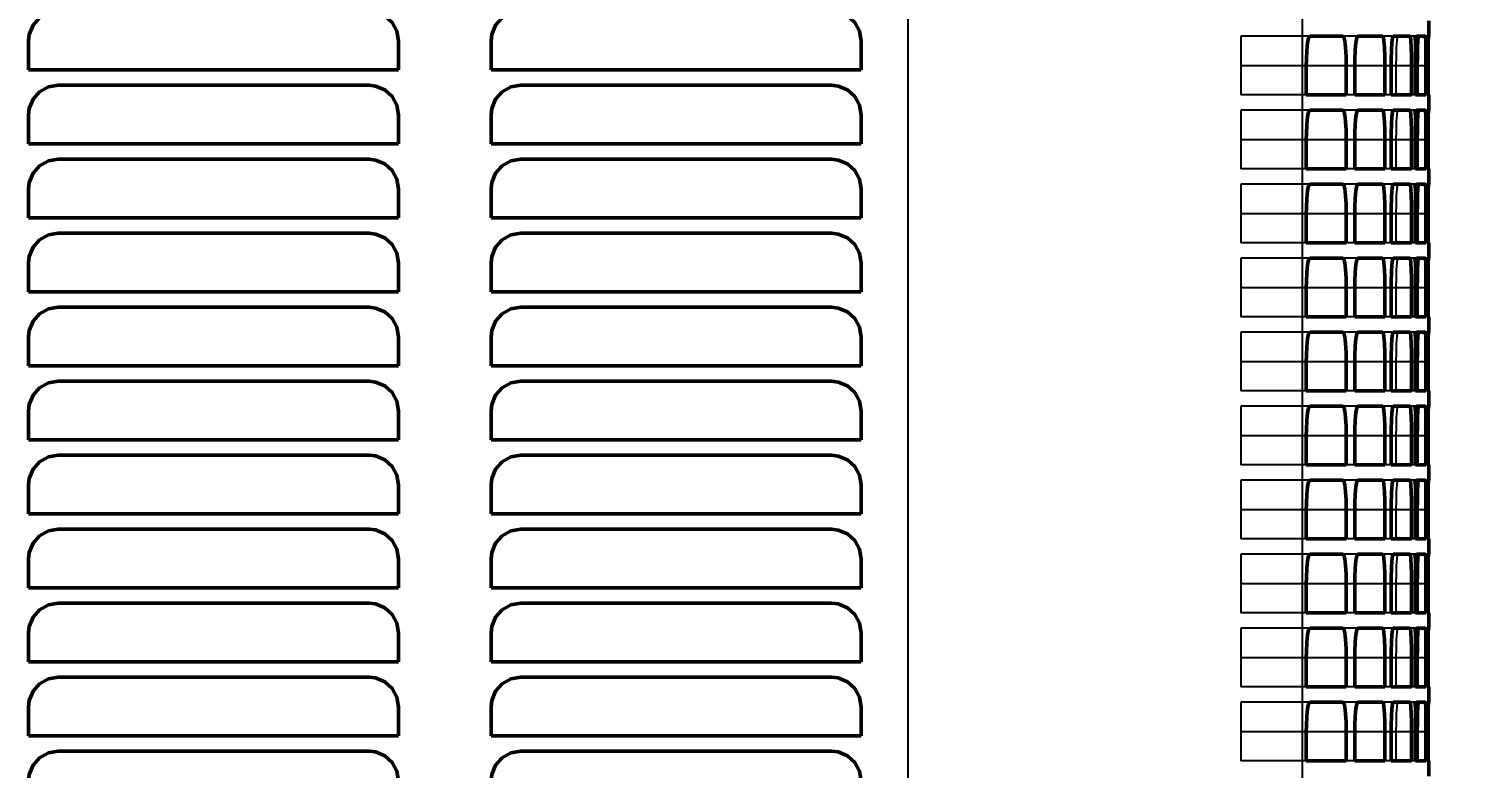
# Model space of a CAD drawing. Header units: inches. Extents: x 0 to 44.8, y 0 to 41.5.
# Drawn here: x 26.31 to 35.96, y 31.13 to 36.13 of the extents above; entities that cross this region are included whole.
import ezdxf

# ---------------------------------------------------------------- set-up
doc = ezdxf.new("R2010")
doc.units = ezdxf.units.IN
doc.header["$MEASUREMENT"] = 0
doc.linetypes.add('Dashed', pattern=[2, 1, -1])
for name, color, linetype, lineweight in [('AM_0', 7, 'Continuous', 50), ('AM_4', 3, 'Continuous', 25), ('AM_5', 3, 'Continuous', 25), ('AM_9', 6, 'Dashed', 25)]:
    doc.layers.add(name, color=color, linetype=linetype, lineweight=lineweight)
doc.dimstyles.get("Standard").update_dxf_attribs({"dimtxt": 0.18, "dimasz": 0.18, "dimexe": 0.18, "dimexo": 0.0625, "dimgap": 0.09, "dimtad": 0, "dimtih": 1, "dimtoh": 1, "dimdec": 4, "dimzin": 0, "dimdsep": 46, "dimtxsty": 'Standard', "dimcen": 0.09, "dimadec": 0, "dimazin": 0, "dimtfac": 1, "dimtdec": 4, "dimtofl": 0, "dimtmove": 0, "dimatfit": 3, "dimfxl": 1, "dimtolj": 1, "dimtzin": 0, "dimarcsym": 0})

# ---------------------------------------------------------------- blocks, each defined once
blk = doc.blocks.new('*D1')
at = {"layer": 'AM_5', "color": 0, "lineweight": -2}
for p, q in [((35.5, 41.5), (41.77, 41.5)), ((41.77, 39.5), (41.77, 26.3846)), ((41.77, 2), (41.77, 15.1154)), ((32.11, 0), (41.77, 0))]:
    blk.add_line(p, q, dxfattribs=at)
at = {"layer": 'AM_5', "color": 0}
for points in [[(42.1033, 39.5), (41.4367, 39.5), (41.77, 41.5)], [(41.4367, 2), (42.1033, 2), (41.77, 0)]]:
    blk.add_solid(points, dxfattribs=at)
at = {"layer": 'Defpoints', "color": 0}
for p in [(35.5, 41.5), (32.11, 0), (41.77, 0)]:
    blk.add_point(p, dxfattribs=at)
at = {"layer": 'AM_5', "color": 0, "insert": (41.77, 20.75), "char_height": 2, "attachment_point": 5, "rotation": 90}
blk.add_mtext('\\A1;41.5 in', dxfattribs=at)

msp = doc.modelspace()

# ---------------------------------------------------------------- linework, layer by layer
at = {"layer": 'AM_0'}
for p, q in [((35.77, 36.186), (35.77, 36.081)), ((35.19224, 36.081), (34.9658, 36.081)), ((35.4597, 36.081), (35.28911, 36.081)), ((35.64448, 36.081), (35.5294, 36.081)), ((35.74699, 36.081), (35.68716, 36.081)), ((35.77, 36.081), (35.76273, 36.081)), ((26.311, 36.05), (26.311, 35.855)), ((28.811, 35.855), (28.811, 36.05)), ((29.436, 36.05), (29.436, 35.855)), ((31.936, 35.855), (31.936, 36.05)), ((26.311, 35.855), (28.811, 35.855)), ((29.436, 35.855), (31.936, 35.855)), ((34.94226, 35.881), (34.94226, 35.686)), ((35.21185, 35.686), (35.21185, 35.881)), ((35.27091, 35.881), (35.27091, 35.686)), ((35.474, 35.686), (35.474, 35.881)), ((35.51649, 35.881), (35.51649, 35.686)), ((35.65351, 35.686), (35.65351, 35.881)), ((35.67953, 35.881), (35.67953, 35.686)), ((35.75075, 35.686), (35.75075, 35.881)), ((35.76035, 35.881), (35.76035, 35.686)), ((35.76593, 35.686), (35.76593, 35.881)), ((28.611, 35.75), (26.511, 35.75)), ((31.736, 35.75), (29.636, 35.75)), ((34.94226, 35.686), (35.21185, 35.686)), ((35.27091, 35.686), (35.474, 35.686)), ((35.51649, 35.686), (35.65351, 35.686)), ((35.67953, 35.686), (35.75075, 35.686)), ((35.76035, 35.686), (35.77, 35.686)), ((35.77, 35.686), (35.77, 35.581)), ((26.311, 35.55), (26.311, 35.355)), ((28.811, 35.355), (28.811, 35.55)), ((29.436, 35.55), (29.436, 35.355)), ((31.936, 35.355), (31.936, 35.55)), ((35.19224, 35.581), (34.9658, 35.581)), ((35.4597, 35.581), (35.28911, 35.581)), ((35.64448, 35.581), (35.5294, 35.581)), ((35.74699, 35.581), (35.68716, 35.581)), ((35.77, 35.581), (35.76273, 35.581)), ((26.311, 35.355), (28.811, 35.355)), ((29.436, 35.355), (31.936, 35.355)), ((34.94226, 35.381), (34.94226, 35.186)), ((35.21185, 35.186), (35.21185, 35.381)), ((35.27091, 35.381), (35.27091, 35.186)), ((35.474, 35.186), (35.474, 35.381)), ((35.51649, 35.381), (35.51649, 35.186)), ((35.65351, 35.186), (35.65351, 35.381)), ((35.67953, 35.381), (35.67953, 35.186)), ((35.75075, 35.186), (35.75075, 35.381)), ((35.76035, 35.381), (35.76035, 35.186)), ((35.76593, 35.186), (35.76593, 35.381)), ((28.611, 35.25), (26.511, 35.25)), ((31.736, 35.25), (29.636, 35.25)), ((34.94226, 35.186), (35.21185, 35.186)), ((35.27091, 35.186), (35.474, 35.186)), ((35.51649, 35.186), (35.65351, 35.186)), ((35.67953, 35.186), (35.75075, 35.186)), ((35.76035, 35.186), (35.77, 35.186)), ((35.77, 35.186), (35.77, 35.081)), ((26.311, 35.05), (26.311, 34.855)), ((28.811, 34.855), (28.811, 35.05)), ((29.436, 35.05), (29.436, 34.855)), ((31.936, 34.855), (31.936, 35.05)), ((35.19224, 35.081), (34.9658, 35.081)), ((35.4597, 35.081), (35.28911, 35.081)), ((35.64448, 35.081), (35.5294, 35.081)), ((35.74699, 35.081), (35.68716, 35.081)), ((35.77, 35.081), (35.76273, 35.081)), ((26.311, 34.855), (28.811, 34.855)), ((29.436, 34.855), (31.936, 34.855)), ((34.94226, 34.881), (34.94226, 34.686)), ((35.21185, 34.686), (35.21185, 34.881)), ((35.27091, 34.881), (35.27091, 34.686)), ((35.474, 34.686), (35.474, 34.881)), ((35.51649, 34.881), (35.51649, 34.686)), ((35.65351, 34.686), (35.65351, 34.881)), ((35.67953, 34.881), (35.67953, 34.686)), ((35.75075, 34.686), (35.75075, 34.881)), ((35.76035, 34.881), (35.76035, 34.686)), ((35.76593, 34.686), (35.76593, 34.881)), ((28.611, 34.75), (26.511, 34.75)), ((31.736, 34.75), (29.636, 34.75)), ((34.94226, 34.686), (35.21185, 34.686)), ((35.27091, 34.686), (35.474, 34.686)), ((35.51649, 34.686), (35.65351, 34.686)), ((35.67953, 34.686), (35.75075, 34.686)), ((35.76035, 34.686), (35.77, 34.686)), ((35.77, 34.686), (35.77, 34.581)), ((26.311, 34.55), (26.311, 34.355)), ((28.811, 34.355), (28.811, 34.55)), ((29.436, 34.55), (29.436, 34.355)), ((31.936, 34.355), (31.936, 34.55)), ((35.19224, 34.581), (34.9658, 34.581)), ((35.4597, 34.581), (35.28911, 34.581)), ((35.64448, 34.581), (35.5294, 34.581)), ((35.74699, 34.581), (35.68716, 34.581)), ((35.77, 34.581), (35.76273, 34.581)), ((26.311, 34.355), (28.811, 34.355)), ((29.436, 34.355), (31.936, 34.355)), ((34.94226, 34.381), (34.94226, 34.186)), ((35.21185, 34.186), (35.21185, 34.381)), ((35.27091, 34.381), (35.27091, 34.186)), ((35.474, 34.186), (35.474, 34.381)), ((35.51649, 34.381), (35.51649, 34.186)), ((35.65351, 34.186), (35.65351, 34.381)), ((35.67953, 34.381), (35.67953, 34.186)), ((35.75075, 34.186), (35.75075, 34.381)), ((35.76035, 34.381), (35.76035, 34.186)), ((35.76593, 34.186), (35.76593, 34.381)), ((28.611, 34.25), (26.511, 34.25)), ((31.736, 34.25), (29.636, 34.25)), ((34.94226, 34.186), (35.21185, 34.186)), ((35.27091, 34.186), (35.474, 34.186)), ((35.51649, 34.186), (35.65351, 34.186)), ((35.67953, 34.186), (35.75075, 34.186)), ((35.76035, 34.186), (35.77, 34.186)), ((35.77, 34.186), (35.77, 34.081)), ((26.311, 34.05), (26.311, 33.855)), ((28.811, 33.855), (28.811, 34.05)), ((29.436, 34.05), (29.436, 33.855)), ((31.936, 33.855), (31.936, 34.05)), ((35.19224, 34.081), (34.9658, 34.081)), ((35.4597, 34.081), (35.28911, 34.081)), ((35.64448, 34.081), (35.5294, 34.081)), ((35.74699, 34.081), (35.68716, 34.081)), ((35.77, 34.081), (35.76273, 34.081)), ((34.94226, 33.881), (34.94226, 33.686)), ((35.21185, 33.686), (35.21185, 33.881)), ((35.27091, 33.881), (35.27091, 33.686)), ((35.474, 33.686), (35.474, 33.881)), ((35.51649, 33.881), (35.51649, 33.686)), ((35.65351, 33.686), (35.65351, 33.881)), ((35.67953, 33.881), (35.67953, 33.686)), ((35.75075, 33.686), (35.75075, 33.881)), ((35.76035, 33.881), (35.76035, 33.686)), ((35.76593, 33.686), (35.76593, 33.881)), ((26.311, 33.855), (28.811, 33.855)), ((29.436, 33.855), (31.936, 33.855)), ((28.611, 33.75), (26.511, 33.75)), ((31.736, 33.75), (29.636, 33.75)), ((34.94226, 33.686), (35.21185, 33.686)), ((35.27091, 33.686), (35.474, 33.686)), ((35.51649, 33.686), (35.65351, 33.686)), ((35.67953, 33.686), (35.75075, 33.686)), ((35.76035, 33.686), (35.77, 33.686)), ((35.77, 33.686), (35.77, 33.581)), ((35.19224, 33.581), (34.9658, 33.581)), ((35.4597, 33.581), (35.28911, 33.581)), ((35.64448, 33.581), (35.5294, 33.581)), ((35.74699, 33.581), (35.68716, 33.581)), ((35.77, 33.581), (35.76273, 33.581)), ((26.311, 33.55), (26.311, 33.355)), ((28.811, 33.355), (28.811, 33.55)), ((29.436, 33.55), (29.436, 33.355)), ((31.936, 33.355), (31.936, 33.55)), ((34.94226, 33.381), (34.94226, 33.186)), ((35.21185, 33.186), (35.21185, 33.381)), ((35.27091, 33.381), (35.27091, 33.186)), ((35.474, 33.186), (35.474, 33.381)), ((35.51649, 33.381), (35.51649, 33.186)), ((35.65351, 33.186), (35.65351, 33.381)), ((35.67953, 33.381), (35.67953, 33.186)), ((35.75075, 33.186), (35.75075, 33.381)), ((35.76035, 33.381), (35.76035, 33.186)), ((35.76593, 33.186), (35.76593, 33.381)), ((26.311, 33.355), (28.811, 33.355)), ((29.436, 33.355), (31.936, 33.355)), ((28.611, 33.25), (26.511, 33.25)), ((31.736, 33.25), (29.636, 33.25)), ((34.94226, 33.186), (35.21185, 33.186)), ((35.27091, 33.186), (35.474, 33.186)), ((35.51649, 33.186), (35.65351, 33.186)), ((35.67953, 33.186), (35.75075, 33.186)), ((35.76035, 33.186), (35.77, 33.186)), ((35.77, 33.186), (35.77, 33.081)), ((26.311, 33.05), (26.311, 32.855)), ((28.811, 32.855), (28.811, 33.05)), ((29.436, 33.05), (29.436, 32.855)), ((31.936, 32.855), (31.936, 33.05)), ((35.19224, 33.081), (34.9658, 33.081)), ((35.4597, 33.081), (35.28911, 33.081)), ((35.64448, 33.081), (35.5294, 33.081)), ((35.74699, 33.081), (35.68716, 33.081)), ((35.77, 33.081), (35.76273, 33.081)), ((26.311, 32.855), (28.811, 32.855)), ((29.436, 32.855), (31.936, 32.855)), ((34.94226, 32.881), (34.94226, 32.686)), ((35.21185, 32.686), (35.21185, 32.881)), ((35.27091, 32.881), (35.27091, 32.686)), ((35.474, 32.686), (35.474, 32.881)), ((35.51649, 32.881), (35.51649, 32.686)), ((35.65351, 32.686), (35.65351, 32.881)), ((35.67953, 32.881), (35.67953, 32.686)), ((35.75075, 32.686), (35.75075, 32.881)), ((35.76035, 32.881), (35.76035, 32.686)), ((35.76593, 32.686), (35.76593, 32.881)), ((28.611, 32.75), (26.511, 32.75)), ((31.736, 32.75), (29.636, 32.75)), ((34.94226, 32.686), (35.21185, 32.686)), ((35.27091, 32.686), (35.474, 32.686)), ((35.51649, 32.686), (35.65351, 32.686)), ((35.67953, 32.686), (35.75075, 32.686)), ((35.76035, 32.686), (35.77, 32.686)), ((35.77, 32.686), (35.77, 32.581)), ((26.311, 32.55), (26.311, 32.355)), ((28.811, 32.355), (28.811, 32.55)), ((29.436, 32.55), (29.436, 32.355)), ((31.936, 32.355), (31.936, 32.55)), ((35.19224, 32.581), (34.9658, 32.581)), ((35.4597, 32.581), (35.28911, 32.581)), ((35.64448, 32.581), (35.5294, 32.581)), ((35.74699, 32.581), (35.68716, 32.581)), ((35.77, 32.581), (35.76273, 32.581)), ((26.311, 32.355), (28.811, 32.355)), ((29.436, 32.355), (31.936, 32.355)), ((34.94226, 32.381), (34.94226, 32.186)), ((35.21185, 32.186), (35.21185, 32.381)), ((35.27091, 32.381), (35.27091, 32.186)), ((35.474, 32.186), (35.474, 32.381)), ((35.51649, 32.381), (35.51649, 32.186)), ((35.65351, 32.186), (35.65351, 32.381)), ((35.67953, 32.381), (35.67953, 32.186)), ((35.75075, 32.186), (35.75075, 32.381)), ((35.76035, 32.381), (35.76035, 32.186)), ((35.76593, 32.186), (35.76593, 32.381)), ((28.611, 32.25), (26.511, 32.25)), ((31.736, 32.25), (29.636, 32.25)), ((34.94226, 32.186), (35.21185, 32.186)), ((35.27091, 32.186), (35.474, 32.186)), ((35.51649, 32.186), (35.65351, 32.186)), ((35.67953, 32.186), (35.75075, 32.186)), ((35.76035, 32.186), (35.77, 32.186)), ((35.77, 32.186), (35.77, 32.081)), ((26.311, 32.05), (26.311, 31.855)), ((28.811, 31.855), (28.811, 32.05)), ((29.436, 32.05), (29.436, 31.855)), ((31.936, 31.855), (31.936, 32.05)), ((35.19224, 32.081), (34.9658, 32.081)), ((35.4597, 32.081), (35.28911, 32.081)), ((35.64448, 32.081), (35.5294, 32.081)), ((35.74699, 32.081), (35.68716, 32.081)), ((35.77, 32.081), (35.76273, 32.081)), ((26.311, 31.855), (28.811, 31.855)), ((29.436, 31.855), (31.936, 31.855)), ((34.94226, 31.881), (34.94226, 31.686)), ((35.21185, 31.686), (35.21185, 31.881)), ((35.27091, 31.881), (35.27091, 31.686)), ((35.474, 31.686), (35.474, 31.881)), ((35.51649, 31.881), (35.51649, 31.686)), ((35.65351, 31.686), (35.65351, 31.881)), ((35.67953, 31.881), (35.67953, 31.686)), ((35.75075, 31.686), (35.75075, 31.881)), ((35.76035, 31.881), (35.76035, 31.686)), ((35.76593, 31.686), (35.76593, 31.881)), ((28.611, 31.75), (26.511, 31.75)), ((31.736, 31.75), (29.636, 31.75)), ((34.94226, 31.686), (35.21185, 31.686)), ((35.27091, 31.686), (35.474, 31.686)), ((35.51649, 31.686), (35.65351, 31.686)), ((35.67953, 31.686), (35.75075, 31.686)), ((35.76035, 31.686), (35.77, 31.686)), ((35.77, 31.686), (35.77, 31.581)), ((26.311, 31.55), (26.311, 31.355)), ((28.811, 31.355), (28.811, 31.55)), ((29.436, 31.55), (29.436, 31.355)), ((31.936, 31.355), (31.936, 31.55)), ((35.19224, 31.581), (34.9658, 31.581)), ((35.4597, 31.581), (35.28911, 31.581)), ((35.64448, 31.581), (35.5294, 31.581)), ((35.74699, 31.581), (35.68716, 31.581)), ((35.77, 31.581), (35.76273, 31.581)), ((26.311, 31.355), (28.811, 31.355)), ((29.436, 31.355), (31.936, 31.355)), ((34.94226, 31.381), (34.94226, 31.186)), ((35.21185, 31.186), (35.21185, 31.381)), ((35.27091, 31.381), (35.27091, 31.186)), ((35.474, 31.186), (35.474, 31.381)), ((35.51649, 31.381), (35.51649, 31.186)), ((35.65351, 31.186), (35.65351, 31.381)), ((35.67953, 31.381), (35.67953, 31.186)), ((35.75075, 31.186), (35.75075, 31.381)), ((35.76035, 31.381), (35.76035, 31.186)), ((35.76593, 31.186), (35.76593, 31.381)), ((28.611, 31.25), (26.511, 31.25)), ((31.736, 31.25), (29.636, 31.25)), ((34.94226, 31.186), (35.21185, 31.186)), ((35.27091, 31.186), (35.474, 31.186)), ((35.51649, 31.186), (35.65351, 31.186)), ((35.67953, 31.186), (35.75075, 31.186)), ((35.76035, 31.186), (35.77, 31.186)), ((35.77, 31.186), (35.77, 31.081))]:
    msp.add_line(p, q, dxfattribs=at)
for points in [[(26.511, 36.25), (26.44468, 36.23868), (26.38582, 36.20598), (26.34117, 36.15563), (26.31577, 36.09343), (26.311, 36.05)], [(28.811, 36.05), (28.7998, 36.116), (28.76748, 36.17455), (28.71764, 36.2192), (28.65567, 36.24495), (28.611, 36.25)], [(29.636, 36.25), (29.56956, 36.23864), (29.51061, 36.20582), (29.46596, 36.15529), (29.44068, 36.09301), (29.436, 36.05)], [(31.936, 36.05), (31.92484, 36.11586), (31.89269, 36.1743), (31.84305, 36.21894), (31.78119, 36.24483), (31.736, 36.25)], [(34.9658, 36.081), (34.95801, 36.0696), (34.95106, 36.03665), (34.94579, 35.98596), (34.94281, 35.92359), (34.94226, 35.881)], [(35.21185, 35.881), (35.21076, 35.94697), (35.20761, 36.0055), (35.20275, 36.05014), (35.19666, 36.07592), (35.19224, 36.081)], [(35.28911, 36.081), (35.28311, 36.06965), (35.27775, 36.03686), (35.27366, 35.98638), (35.27134, 35.92412), (35.27091, 35.881)], [(35.474, 35.881), (35.4732, 35.94708), (35.4709, 36.0057), (35.46735, 36.05035), (35.4629, 36.07601), (35.4597, 36.081)], [(35.5294, 36.081), (35.52516, 36.06969), (35.52136, 36.03702), (35.51846, 35.9867), (35.51681, 35.92451), (35.51649, 35.881)], [(35.65351, 35.881), (35.65301, 35.94715), (35.65156, 36.00585), (35.64931, 36.0505), (35.6465, 36.07608), (35.64448, 36.081)], [(35.68716, 36.081), (35.68467, 36.06971), (35.68243, 36.03712), (35.68071, 35.9869), (35.67972, 35.92476), (35.67953, 35.881)], [(35.75075, 35.881), (35.75055, 35.94719), (35.74996, 36.00592), (35.74902, 36.05057), (35.74784, 36.07611), (35.74699, 36.081)], [(35.76273, 36.081), (35.76198, 36.06972), (35.76128, 36.03717), (35.76073, 35.987), (35.76041, 35.92489), (35.76035, 35.881)], [(35.76593, 35.881), (35.76603, 35.9472), (35.76629, 36.00594), (35.76667, 36.05059), (35.76712, 36.07612), (35.76742, 36.081)], [(26.511, 35.75), (26.44468, 35.73868), (26.38582, 35.70598), (26.34117, 35.65563), (26.31577, 35.59343), (26.311, 35.55)], [(28.811, 35.55), (28.7998, 35.616), (28.76748, 35.67455), (28.71764, 35.7192), (28.65567, 35.74495), (28.611, 35.75)], [(29.636, 35.75), (29.56956, 35.73864), (29.51061, 35.70582), (29.46596, 35.65529), (29.44068, 35.59301), (29.436, 35.55)], [(31.936, 35.55), (31.92484, 35.61586), (31.89269, 35.6743), (31.84305, 35.71894), (31.78119, 35.74483), (31.736, 35.75)], [(34.9658, 35.581), (34.95801, 35.5696), (34.95106, 35.53665), (34.94579, 35.48596), (34.94281, 35.42359), (34.94226, 35.381)], [(35.21185, 35.381), (35.21076, 35.44697), (35.20761, 35.5055), (35.20275, 35.55014), (35.19666, 35.57592), (35.19224, 35.581)], [(35.28911, 35.581), (35.28311, 35.56965), (35.27775, 35.53686), (35.27366, 35.48638), (35.27134, 35.42412), (35.27091, 35.381)], [(35.474, 35.381), (35.4732, 35.44708), (35.4709, 35.5057), (35.46735, 35.55035), (35.4629, 35.57601), (35.4597, 35.581)], [(35.5294, 35.581), (35.52516, 35.56969), (35.52136, 35.53702), (35.51846, 35.4867), (35.51681, 35.42451), (35.51649, 35.381)], [(35.65351, 35.381), (35.65301, 35.44715), (35.65156, 35.50585), (35.64931, 35.5505), (35.6465, 35.57608), (35.64448, 35.581)], [(35.68716, 35.581), (35.68467, 35.56971), (35.68243, 35.53712), (35.68071, 35.4869), (35.67972, 35.42476), (35.67953, 35.381)], [(35.75075, 35.381), (35.75055, 35.44719), (35.74996, 35.50592), (35.74902, 35.55057), (35.74784, 35.57611), (35.74699, 35.581)], [(35.76273, 35.581), (35.76198, 35.56972), (35.76128, 35.53717), (35.76073, 35.487), (35.76041, 35.42489), (35.76035, 35.381)], [(35.76593, 35.381), (35.76603, 35.4472), (35.76629, 35.50594), (35.76667, 35.55059), (35.76712, 35.57612), (35.76742, 35.581)], [(26.511, 35.25), (26.44468, 35.23868), (26.38582, 35.20598), (26.34117, 35.15563), (26.31577, 35.09343), (26.311, 35.05)], [(28.811, 35.05), (28.7998, 35.116), (28.76748, 35.17455), (28.71764, 35.2192), (28.65567, 35.24495), (28.611, 35.25)], [(29.636, 35.25), (29.56956, 35.23864), (29.51061, 35.20582), (29.46596, 35.15529), (29.44068, 35.09301), (29.436, 35.05)], [(31.936, 35.05), (31.92484, 35.11586), (31.89269, 35.1743), (31.84305, 35.21894), (31.78119, 35.24483), (31.736, 35.25)], [(34.9658, 35.081), (34.95801, 35.0696), (34.95106, 35.03665), (34.94579, 34.98596), (34.94281, 34.92359), (34.94226, 34.881)], [(35.21185, 34.881), (35.21076, 34.94697), (35.20761, 35.0055), (35.20275, 35.05014), (35.19666, 35.07592), (35.19224, 35.081)], [(35.28911, 35.081), (35.28311, 35.06965), (35.27775, 35.03686), (35.27366, 34.98638), (35.27134, 34.92412), (35.27091, 34.881)], [(35.474, 34.881), (35.4732, 34.94708), (35.4709, 35.0057), (35.46735, 35.05035), (35.4629, 35.07601), (35.4597, 35.081)], [(35.5294, 35.081), (35.52516, 35.06969), (35.52136, 35.03702), (35.51846, 34.9867), (35.51681, 34.92451), (35.51649, 34.881)], [(35.65351, 34.881), (35.65301, 34.94715), (35.65156, 35.00585), (35.64931, 35.0505), (35.6465, 35.07608), (35.64448, 35.081)], [(35.68716, 35.081), (35.68467, 35.06971), (35.68243, 35.03712), (35.68071, 34.9869), (35.67972, 34.92476), (35.67953, 34.881)], [(35.75075, 34.881), (35.75055, 34.94719), (35.74996, 35.00592), (35.74902, 35.05057), (35.74784, 35.07611), (35.74699, 35.081)], [(35.76273, 35.081), (35.76198, 35.06972), (35.76128, 35.03717), (35.76073, 34.987), (35.76041, 34.92489), (35.76035, 34.881)], [(35.76593, 34.881), (35.76603, 34.9472), (35.76629, 35.00594), (35.76667, 35.05059), (35.76712, 35.07612), (35.76742, 35.081)], [(26.511, 34.75), (26.44468, 34.73868), (26.38582, 34.70598), (26.34117, 34.65563), (26.31577, 34.59343), (26.311, 34.55)], [(28.811, 34.55), (28.7998, 34.616), (28.76748, 34.67455), (28.71764, 34.7192), (28.65567, 34.74495), (28.611, 34.75)], [(29.636, 34.75), (29.56956, 34.73864), (29.51061, 34.70582), (29.46596, 34.65529), (29.44068, 34.59301), (29.436, 34.55)], [(31.936, 34.55), (31.92484, 34.61586), (31.89269, 34.6743), (31.84305, 34.71894), (31.78119, 34.74483), (31.736, 34.75)], [(34.9658, 34.581), (34.95801, 34.5696), (34.95106, 34.53665), (34.94579, 34.48596), (34.94281, 34.42359), (34.94226, 34.381)], [(35.21185, 34.381), (35.21076, 34.44697), (35.20761, 34.5055), (35.20275, 34.55014), (35.19666, 34.57592), (35.19224, 34.581)], [(35.28911, 34.581), (35.28311, 34.56965), (35.27775, 34.53686), (35.27366, 34.48638), (35.27134, 34.42412), (35.27091, 34.381)], [(35.474, 34.381), (35.4732, 34.44708), (35.4709, 34.5057), (35.46735, 34.55035), (35.4629, 34.57601), (35.4597, 34.581)], [(35.5294, 34.581), (35.52516, 34.56969), (35.52136, 34.53702), (35.51846, 34.4867), (35.51681, 34.42451), (35.51649, 34.381)], [(35.65351, 34.381), (35.65301, 34.44715), (35.65156, 34.50585), (35.64931, 34.5505), (35.6465, 34.57608), (35.64448, 34.581)], [(35.68716, 34.581), (35.68467, 34.56971), (35.68243, 34.53712), (35.68071, 34.4869), (35.67972, 34.42476), (35.67953, 34.381)], [(35.75075, 34.381), (35.75055, 34.44719), (35.74996, 34.50592), (35.74902, 34.55057), (35.74784, 34.57611), (35.74699, 34.581)], [(35.76273, 34.581), (35.76198, 34.56972), (35.76128, 34.53717), (35.76073, 34.487), (35.76041, 34.42489), (35.76035, 34.381)], [(35.76593, 34.381), (35.76603, 34.4472), (35.76629, 34.50594), (35.76667, 34.55059), (35.76712, 34.57612), (35.76742, 34.581)], [(26.511, 34.25), (26.44468, 34.23868), (26.38582, 34.20598), (26.34117, 34.15563), (26.31577, 34.09343), (26.311, 34.05)], [(28.811, 34.05), (28.7998, 34.116), (28.76748, 34.17455), (28.71764, 34.2192), (28.65567, 34.24495), (28.611, 34.25)], [(29.636, 34.25), (29.56956, 34.23864), (29.51061, 34.20582), (29.46596, 34.15529), (29.44068, 34.09301), (29.436, 34.05)], [(31.936, 34.05), (31.92484, 34.11586), (31.89269, 34.1743), (31.84305, 34.21894), (31.78119, 34.24483), (31.736, 34.25)], [(34.9658, 34.081), (34.95801, 34.0696), (34.95106, 34.03665), (34.94579, 33.98596), (34.94281, 33.92359), (34.94226, 33.881)], [(35.21185, 33.881), (35.21076, 33.94697), (35.20761, 34.0055), (35.20275, 34.05014), (35.19666, 34.07592), (35.19224, 34.081)], [(35.28911, 34.081), (35.28311, 34.06965), (35.27775, 34.03686), (35.27366, 33.98638), (35.27134, 33.92412), (35.27091, 33.881)], [(35.474, 33.881), (35.4732, 33.94708), (35.4709, 34.0057), (35.46735, 34.05035), (35.4629, 34.07601), (35.4597, 34.081)], [(35.5294, 34.081), (35.52516, 34.06969), (35.52136, 34.03702), (35.51846, 33.9867), (35.51681, 33.92451), (35.51649, 33.881)], [(35.65351, 33.881), (35.65301, 33.94715), (35.65156, 34.00585), (35.64931, 34.0505), (35.6465, 34.07608), (35.64448, 34.081)], [(35.68716, 34.081), (35.68467, 34.06971), (35.68243, 34.03712), (35.68071, 33.9869), (35.67972, 33.92476), (35.67953, 33.881)], [(35.75075, 33.881), (35.75055, 33.94719), (35.74996, 34.00592), (35.74902, 34.05057), (35.74784, 34.07611), (35.74699, 34.081)], [(35.76273, 34.081), (35.76198, 34.06972), (35.76128, 34.03717), (35.76073, 33.987), (35.76041, 33.92489), (35.76035, 33.881)], [(35.76593, 33.881), (35.76603, 33.9472), (35.76629, 34.00594), (35.76667, 34.05059), (35.76712, 34.07612), (35.76742, 34.081)], [(26.511, 33.75), (26.44468, 33.73868), (26.38582, 33.70598), (26.34117, 33.65563), (26.31577, 33.59343), (26.311, 33.55)], [(28.811, 33.55), (28.7998, 33.616), (28.76748, 33.67455), (28.71764, 33.7192), (28.65567, 33.74495), (28.611, 33.75)], [(29.636, 33.75), (29.56956, 33.73864), (29.51061, 33.70582), (29.46596, 33.65529), (29.44068, 33.59301), (29.436, 33.55)], [(31.936, 33.55), (31.92484, 33.61586), (31.89269, 33.6743), (31.84305, 33.71894), (31.78119, 33.74483), (31.736, 33.75)], [(34.9658, 33.581), (34.95801, 33.5696), (34.95106, 33.53665), (34.94579, 33.48596), (34.94281, 33.42359), (34.94226, 33.381)], [(35.21185, 33.381), (35.21076, 33.44697), (35.20761, 33.5055), (35.20275, 33.55014), (35.19666, 33.57592), (35.19224, 33.581)], [(35.28911, 33.581), (35.28311, 33.56965), (35.27775, 33.53686), (35.27366, 33.48638), (35.27134, 33.42412), (35.27091, 33.381)], [(35.474, 33.381), (35.4732, 33.44708), (35.4709, 33.5057), (35.46735, 33.55035), (35.4629, 33.57601), (35.4597, 33.581)], [(35.5294, 33.581), (35.52516, 33.56969), (35.52136, 33.53702), (35.51846, 33.4867), (35.51681, 33.42451), (35.51649, 33.381)], [(35.65351, 33.381), (35.65301, 33.44715), (35.65156, 33.50585), (35.64931, 33.5505), (35.6465, 33.57608), (35.64448, 33.581)], [(35.68716, 33.581), (35.68467, 33.56971), (35.68243, 33.53712), (35.68071, 33.4869), (35.67972, 33.42476), (35.67953, 33.381)], [(35.75075, 33.381), (35.75055, 33.44719), (35.74996, 33.50592), (35.74902, 33.55057), (35.74784, 33.57611), (35.74699, 33.581)], [(35.76273, 33.581), (35.76198, 33.56972), (35.76128, 33.53717), (35.76073, 33.487), (35.76041, 33.42489), (35.76035, 33.381)], [(35.76593, 33.381), (35.76603, 33.4472), (35.76629, 33.50594), (35.76667, 33.55059), (35.76712, 33.57612), (35.76742, 33.581)], [(26.511, 33.25), (26.44468, 33.23868), (26.38582, 33.20598), (26.34117, 33.15563), (26.31577, 33.09343), (26.311, 33.05)], [(28.811, 33.05), (28.7998, 33.116), (28.76748, 33.17455), (28.71764, 33.2192), (28.65567, 33.24495), (28.611, 33.25)], [(29.636, 33.25), (29.56956, 33.23864), (29.51061, 33.20582), (29.46596, 33.15529), (29.44068, 33.09301), (29.436, 33.05)], [(31.936, 33.05), (31.92484, 33.11586), (31.89269, 33.1743), (31.84305, 33.21894), (31.78119, 33.24483), (31.736, 33.25)], [(34.9658, 33.081), (34.95801, 33.0696), (34.95106, 33.03665), (34.94579, 32.98596), (34.94281, 32.92359), (34.94226, 32.881)], [(35.21185, 32.881), (35.21076, 32.94697), (35.20761, 33.0055), (35.20275, 33.05014), (35.19666, 33.07592), (35.19224, 33.081)], [(35.28911, 33.081), (35.28311, 33.06965), (35.27775, 33.03686), (35.27366, 32.98638), (35.27134, 32.92412), (35.27091, 32.881)], [(35.474, 32.881), (35.4732, 32.94708), (35.4709, 33.0057), (35.46735, 33.05035), (35.4629, 33.07601), (35.4597, 33.081)], [(35.5294, 33.081), (35.52516, 33.06969), (35.52136, 33.03702), (35.51846, 32.9867), (35.51681, 32.92451), (35.51649, 32.881)], [(35.65351, 32.881), (35.65301, 32.94715), (35.65156, 33.00585), (35.64931, 33.0505), (35.6465, 33.07608), (35.64448, 33.081)], [(35.68716, 33.081), (35.68467, 33.06971), (35.68243, 33.03712), (35.68071, 32.9869), (35.67972, 32.92476), (35.67953, 32.881)], [(35.75075, 32.881), (35.75055, 32.94719), (35.74996, 33.00592), (35.74902, 33.05057), (35.74784, 33.07611), (35.74699, 33.081)], [(35.76273, 33.081), (35.76198, 33.06972), (35.76128, 33.03717), (35.76073, 32.987), (35.76041, 32.92489), (35.76035, 32.881)], [(35.76593, 32.881), (35.76603, 32.9472), (35.76629, 33.00594), (35.76667, 33.05059), (35.76712, 33.07612), (35.76742, 33.081)], [(26.511, 32.75), (26.44468, 32.73868), (26.38582, 32.70598), (26.34117, 32.65563), (26.31577, 32.59343), (26.311, 32.55)], [(28.811, 32.55), (28.7998, 32.616), (28.76748, 32.67455), (28.71764, 32.7192), (28.65567, 32.74495), (28.611, 32.75)], [(29.636, 32.75), (29.56956, 32.73864), (29.51061, 32.70582), (29.46596, 32.65529), (29.44068, 32.59301), (29.436, 32.55)], [(31.936, 32.55), (31.92484, 32.61586), (31.89269, 32.6743), (31.84305, 32.71894), (31.78119, 32.74483), (31.736, 32.75)], [(34.9658, 32.581), (34.95801, 32.5696), (34.95106, 32.53665), (34.94579, 32.48596), (34.94281, 32.42359), (34.94226, 32.381)], [(35.21185, 32.381), (35.21076, 32.44697), (35.20761, 32.5055), (35.20275, 32.55014), (35.19666, 32.57592), (35.19224, 32.581)], [(35.28911, 32.581), (35.28311, 32.56965), (35.27775, 32.53686), (35.27366, 32.48638), (35.27134, 32.42412), (35.27091, 32.381)], [(35.474, 32.381), (35.4732, 32.44708), (35.4709, 32.5057), (35.46735, 32.55035), (35.4629, 32.57601), (35.4597, 32.581)], [(35.5294, 32.581), (35.52516, 32.56969), (35.52136, 32.53702), (35.51846, 32.4867), (35.51681, 32.42451), (35.51649, 32.381)], [(35.65351, 32.381), (35.65301, 32.44715), (35.65156, 32.50585), (35.64931, 32.5505), (35.6465, 32.57608), (35.64448, 32.581)], [(35.68716, 32.581), (35.68467, 32.56971), (35.68243, 32.53712), (35.68071, 32.4869), (35.67972, 32.42476), (35.67953, 32.381)], [(35.75075, 32.381), (35.75055, 32.44719), (35.74996, 32.50592), (35.74902, 32.55057), (35.74784, 32.57611), (35.74699, 32.581)], [(35.76273, 32.581), (35.76198, 32.56972), (35.76128, 32.53717), (35.76073, 32.487), (35.76041, 32.42489), (35.76035, 32.381)], [(35.76593, 32.381), (35.76603, 32.4472), (35.76629, 32.50594), (35.76667, 32.55059), (35.76712, 32.57612), (35.76742, 32.581)], [(26.511, 32.25), (26.44468, 32.23868), (26.38582, 32.20598), (26.34117, 32.15563), (26.31577, 32.09343), (26.311, 32.05)], [(28.811, 32.05), (28.7998, 32.116), (28.76748, 32.17455), (28.71764, 32.2192), (28.65567, 32.24495), (28.611, 32.25)], [(29.636, 32.25), (29.56956, 32.23864), (29.51061, 32.20582), (29.46596, 32.15529), (29.44068, 32.09301), (29.436, 32.05)], [(31.936, 32.05), (31.92484, 32.11586), (31.89269, 32.1743), (31.84305, 32.21894), (31.78119, 32.24483), (31.736, 32.25)], [(34.9658, 32.081), (34.95801, 32.0696), (34.95106, 32.03665), (34.94579, 31.98596), (34.94281, 31.92359), (34.94226, 31.881)], [(35.21185, 31.881), (35.21076, 31.94697), (35.20761, 32.0055), (35.20275, 32.05014), (35.19666, 32.07592), (35.19224, 32.081)], [(35.28911, 32.081), (35.28311, 32.06965), (35.27775, 32.03686), (35.27366, 31.98638), (35.27134, 31.92412), (35.27091, 31.881)], [(35.474, 31.881), (35.4732, 31.94708), (35.4709, 32.0057), (35.46735, 32.05035), (35.4629, 32.07601), (35.4597, 32.081)], [(35.5294, 32.081), (35.52516, 32.06969), (35.52136, 32.03702), (35.51846, 31.9867), (35.51681, 31.92451), (35.51649, 31.881)], [(35.65351, 31.881), (35.65301, 31.94715), (35.65156, 32.00585), (35.64931, 32.0505), (35.6465, 32.07608), (35.64448, 32.081)], [(35.68716, 32.081), (35.68467, 32.06971), (35.68243, 32.03712), (35.68071, 31.9869), (35.67972, 31.92476), (35.67953, 31.881)], [(35.75075, 31.881), (35.75055, 31.94719), (35.74996, 32.00592), (35.74902, 32.05057), (35.74784, 32.07611), (35.74699, 32.081)], [(35.76273, 32.081), (35.76198, 32.06972), (35.76128, 32.03717), (35.76073, 31.987), (35.76041, 31.92489), (35.76035, 31.881)], [(35.76593, 31.881), (35.76603, 31.9472), (35.76629, 32.00594), (35.76667, 32.05059), (35.76712, 32.07612), (35.76742, 32.081)], [(26.511, 31.75), (26.44468, 31.73868), (26.38582, 31.70598), (26.34117, 31.65563), (26.31577, 31.59343), (26.311, 31.55)], [(28.811, 31.55), (28.7998, 31.616), (28.76748, 31.67455), (28.71764, 31.7192), (28.65567, 31.74495), (28.611, 31.75)], [(29.636, 31.75), (29.56956, 31.73864), (29.51061, 31.70582), (29.46596, 31.65529), (29.44068, 31.59301), (29.436, 31.55)], [(31.936, 31.55), (31.92484, 31.61586), (31.89269, 31.6743), (31.84305, 31.71894), (31.78119, 31.74483), (31.736, 31.75)], [(34.9658, 31.581), (34.95801, 31.5696), (34.95106, 31.53665), (34.94579, 31.48596), (34.94281, 31.42359), (34.94226, 31.381)], [(35.21185, 31.381), (35.21076, 31.44697), (35.20761, 31.5055), (35.20275, 31.55014), (35.19666, 31.57592), (35.19224, 31.581)], [(35.28911, 31.581), (35.28311, 31.56965), (35.27775, 31.53686), (35.27366, 31.48638), (35.27134, 31.42412), (35.27091, 31.381)], [(35.474, 31.381), (35.4732, 31.44708), (35.4709, 31.5057), (35.46735, 31.55035), (35.4629, 31.57601), (35.4597, 31.581)], [(35.5294, 31.581), (35.52516, 31.56969), (35.52136, 31.53702), (35.51846, 31.4867), (35.51681, 31.42451), (35.51649, 31.381)], [(35.65351, 31.381), (35.65301, 31.44715), (35.65156, 31.50585), (35.64931, 31.5505), (35.6465, 31.57608), (35.64448, 31.581)], [(35.68716, 31.581), (35.68467, 31.56971), (35.68243, 31.53712), (35.68071, 31.4869), (35.67972, 31.42476), (35.67953, 31.381)], [(35.75075, 31.381), (35.75055, 31.44719), (35.74996, 31.50592), (35.74902, 31.55057), (35.74784, 31.57611), (35.74699, 31.581)], [(35.76273, 31.581), (35.76198, 31.56972), (35.76128, 31.53717), (35.76073, 31.487), (35.76041, 31.42489), (35.76035, 31.381)], [(35.76593, 31.381), (35.76603, 31.4472), (35.76629, 31.50594), (35.76667, 31.55059), (35.76712, 31.57612), (35.76742, 31.581)], [(26.511, 31.25), (26.44468, 31.23868), (26.38582, 31.20598), (26.34117, 31.15563), (26.31577, 31.09343), (26.311, 31.05)], [(28.811, 31.05), (28.7998, 31.116), (28.76748, 31.17455), (28.71764, 31.2192), (28.65567, 31.24495), (28.611, 31.25)], [(29.636, 31.25), (29.56956, 31.23864), (29.51061, 31.20582), (29.46596, 31.15529), (29.44068, 31.09301), (29.436, 31.05)], [(31.936, 31.05), (31.92484, 31.11586), (31.89269, 31.1743), (31.84305, 31.21894), (31.78119, 31.24483), (31.736, 31.25)]]:
    msp.add_lwpolyline(points, dxfattribs=at)
at = {"layer": 'AM_4'}
for p, q in [((32.2511, 41.5), (32.2511, 1.625)), ((34.91416, 41.5), (34.91416, 1.625)), ((35.21185, 35.881), (34.94226, 35.881)), ((35.474, 35.881), (35.27091, 35.881)), ((35.65351, 35.881), (35.51649, 35.881)), ((35.75075, 35.881), (35.67953, 35.881)), ((35.76593, 35.881), (35.76035, 35.881)), ((35.21185, 35.381), (34.94226, 35.381)), ((35.474, 35.381), (35.27091, 35.381)), ((35.65351, 35.381), (35.51649, 35.381)), ((35.75075, 35.381), (35.67953, 35.381)), ((35.76593, 35.381), (35.76035, 35.381)), ((35.21185, 34.881), (34.94226, 34.881)), ((35.474, 34.881), (35.27091, 34.881)), ((35.65351, 34.881), (35.51649, 34.881)), ((35.75075, 34.881), (35.67953, 34.881)), ((35.76593, 34.881), (35.76035, 34.881)), ((35.21185, 34.381), (34.94226, 34.381)), ((35.474, 34.381), (35.27091, 34.381)), ((35.65351, 34.381), (35.51649, 34.381)), ((35.75075, 34.381), (35.67953, 34.381)), ((35.76593, 34.381), (35.76035, 34.381)), ((35.21185, 33.881), (34.94226, 33.881)), ((35.474, 33.881), (35.27091, 33.881)), ((35.65351, 33.881), (35.51649, 33.881)), ((35.75075, 33.881), (35.67953, 33.881)), ((35.76593, 33.881), (35.76035, 33.881)), ((35.21185, 33.381), (34.94226, 33.381)), ((35.474, 33.381), (35.27091, 33.381)), ((35.65351, 33.381), (35.51649, 33.381)), ((35.75075, 33.381), (35.67953, 33.381)), ((35.76593, 33.381), (35.76035, 33.381)), ((35.21185, 32.881), (34.94226, 32.881)), ((35.474, 32.881), (35.27091, 32.881)), ((35.65351, 32.881), (35.51649, 32.881)), ((35.75075, 32.881), (35.67953, 32.881)), ((35.76593, 32.881), (35.76035, 32.881)), ((35.21185, 32.381), (34.94226, 32.381)), ((35.474, 32.381), (35.27091, 32.381)), ((35.65351, 32.381), (35.51649, 32.381)), ((35.75075, 32.381), (35.67953, 32.381)), ((35.76593, 32.381), (35.76035, 32.381)), ((35.21185, 31.881), (34.94226, 31.881)), ((35.474, 31.881), (35.27091, 31.881)), ((35.65351, 31.881), (35.51649, 31.881)), ((35.75075, 31.881), (35.67953, 31.881)), ((35.76593, 31.881), (35.76035, 31.881)), ((35.21185, 31.381), (34.94226, 31.381)), ((35.474, 31.381), (35.27091, 31.381)), ((35.65351, 31.381), (35.51649, 31.381)), ((35.75075, 31.381), (35.67953, 31.381)), ((35.76593, 31.381), (35.76035, 31.381))]:
    msp.add_line(p, q, dxfattribs=at)
at = {"layer": 'AM_9'}
for p, q in [((32.2511, 41.5), (32.2511, 14.625)), ((34.5, 36.081), (34.5, 35.686)), ((34.9658, 36.081), (34.5, 36.081)), ((35.28911, 36.081), (35.19224, 36.081)), ((35.5294, 36.081), (35.4597, 36.081)), ((35.68716, 36.081), (35.64448, 36.081)), ((35.76273, 36.081), (35.74699, 36.081)), ((34.94226, 35.881), (34.5, 35.881)), ((35.27091, 35.881), (35.21185, 35.881)), ((35.51649, 35.881), (35.474, 35.881)), ((35.55007, 35.686), (35.55007, 35.881)), ((35.67953, 35.881), (35.65351, 35.881)), ((35.67586, 35.881), (35.67586, 35.686)), ((35.69909, 35.686), (35.69909, 35.881)), ((35.76035, 35.881), (35.75075, 35.881)), ((35.75913, 35.881), (35.75913, 35.686)), ((34.94226, 35.686), (34.5, 35.686)), ((35.27091, 35.686), (35.21185, 35.686)), ((35.51649, 35.686), (35.474, 35.686)), ((35.67953, 35.686), (35.65351, 35.686)), ((35.76035, 35.686), (35.75075, 35.686)), ((34.5, 35.581), (34.5, 35.186)), ((34.9658, 35.581), (34.5, 35.581)), ((35.28911, 35.581), (35.19224, 35.581)), ((35.5294, 35.581), (35.4597, 35.581)), ((35.68716, 35.581), (35.64448, 35.581)), ((35.76273, 35.581), (35.74699, 35.581)), ((34.94226, 35.381), (34.5, 35.381)), ((35.27091, 35.381), (35.21185, 35.381)), ((35.51649, 35.381), (35.474, 35.381)), ((35.55007, 35.186), (35.55007, 35.381)), ((35.67953, 35.381), (35.65351, 35.381)), ((35.67586, 35.381), (35.67586, 35.186)), ((35.69909, 35.186), (35.69909, 35.381)), ((35.76035, 35.381), (35.75075, 35.381)), ((35.75913, 35.381), (35.75913, 35.186)), ((34.94226, 35.186), (34.5, 35.186)), ((35.27091, 35.186), (35.21185, 35.186)), ((35.51649, 35.186), (35.474, 35.186)), ((35.67953, 35.186), (35.65351, 35.186)), ((35.76035, 35.186), (35.75075, 35.186)), ((34.5, 35.081), (34.5, 34.686)), ((34.9658, 35.081), (34.5, 35.081)), ((35.28911, 35.081), (35.19224, 35.081)), ((35.5294, 35.081), (35.4597, 35.081)), ((35.68716, 35.081), (35.64448, 35.081)), ((35.76273, 35.081), (35.74699, 35.081)), ((34.94226, 34.881), (34.5, 34.881)), ((35.27091, 34.881), (35.21185, 34.881)), ((35.51649, 34.881), (35.474, 34.881)), ((35.55007, 34.686), (35.55007, 34.881)), ((35.67953, 34.881), (35.65351, 34.881)), ((35.67586, 34.881), (35.67586, 34.686)), ((35.69909, 34.686), (35.69909, 34.881)), ((35.76035, 34.881), (35.75075, 34.881)), ((35.75913, 34.881), (35.75913, 34.686)), ((34.94226, 34.686), (34.5, 34.686)), ((35.27091, 34.686), (35.21185, 34.686)), ((35.51649, 34.686), (35.474, 34.686)), ((35.67953, 34.686), (35.65351, 34.686)), ((35.76035, 34.686), (35.75075, 34.686)), ((34.5, 34.581), (34.5, 34.186)), ((34.9658, 34.581), (34.5, 34.581)), ((35.28911, 34.581), (35.19224, 34.581)), ((35.5294, 34.581), (35.4597, 34.581)), ((35.68716, 34.581), (35.64448, 34.581)), ((35.76273, 34.581), (35.74699, 34.581)), ((34.94226, 34.381), (34.5, 34.381)), ((35.27091, 34.381), (35.21185, 34.381)), ((35.51649, 34.381), (35.474, 34.381)), ((35.55007, 34.186), (35.55007, 34.381)), ((35.67953, 34.381), (35.65351, 34.381)), ((35.67586, 34.381), (35.67586, 34.186)), ((35.69909, 34.186), (35.69909, 34.381)), ((35.76035, 34.381), (35.75075, 34.381)), ((35.75913, 34.381), (35.75913, 34.186)), ((34.94226, 34.186), (34.5, 34.186)), ((35.27091, 34.186), (35.21185, 34.186)), ((35.51649, 34.186), (35.474, 34.186)), ((35.67953, 34.186), (35.65351, 34.186)), ((35.76035, 34.186), (35.75075, 34.186)), ((34.5, 34.081), (34.5, 33.686)), ((34.9658, 34.081), (34.5, 34.081)), ((35.28911, 34.081), (35.19224, 34.081)), ((35.5294, 34.081), (35.4597, 34.081)), ((35.68716, 34.081), (35.64448, 34.081)), ((35.76273, 34.081), (35.74699, 34.081)), ((34.94226, 33.881), (34.5, 33.881)), ((35.27091, 33.881), (35.21185, 33.881)), ((35.51649, 33.881), (35.474, 33.881)), ((35.55007, 33.686), (35.55007, 33.881)), ((35.67953, 33.881), (35.65351, 33.881)), ((35.67586, 33.881), (35.67586, 33.686)), ((35.69909, 33.686), (35.69909, 33.881)), ((35.76035, 33.881), (35.75075, 33.881)), ((35.75913, 33.881), (35.75913, 33.686)), ((34.94226, 33.686), (34.5, 33.686)), ((35.27091, 33.686), (35.21185, 33.686)), ((35.51649, 33.686), (35.474, 33.686)), ((35.67953, 33.686), (35.65351, 33.686)), ((35.76035, 33.686), (35.75075, 33.686)), ((34.5, 33.581), (34.5, 33.186)), ((34.9658, 33.581), (34.5, 33.581)), ((35.28911, 33.581), (35.19224, 33.581)), ((35.5294, 33.581), (35.4597, 33.581)), ((35.68716, 33.581), (35.64448, 33.581)), ((35.76273, 33.581), (35.74699, 33.581)), ((34.94226, 33.381), (34.5, 33.381)), ((35.27091, 33.381), (35.21185, 33.381)), ((35.51649, 33.381), (35.474, 33.381)), ((35.55007, 33.186), (35.55007, 33.381)), ((35.67953, 33.381), (35.65351, 33.381)), ((35.67586, 33.381), (35.67586, 33.186)), ((35.69909, 33.186), (35.69909, 33.381)), ((35.76035, 33.381), (35.75075, 33.381)), ((35.75913, 33.381), (35.75913, 33.186)), ((34.94226, 33.186), (34.5, 33.186)), ((35.27091, 33.186), (35.21185, 33.186)), ((35.51649, 33.186), (35.474, 33.186)), ((35.67953, 33.186), (35.65351, 33.186)), ((35.76035, 33.186), (35.75075, 33.186)), ((34.5, 33.081), (34.5, 32.686)), ((34.9658, 33.081), (34.5, 33.081)), ((35.28911, 33.081), (35.19224, 33.081)), ((35.5294, 33.081), (35.4597, 33.081)), ((35.68716, 33.081), (35.64448, 33.081)), ((35.76273, 33.081), (35.74699, 33.081)), ((34.94226, 32.881), (34.5, 32.881)), ((35.27091, 32.881), (35.21185, 32.881)), ((35.51649, 32.881), (35.474, 32.881)), ((35.55007, 32.686), (35.55007, 32.881)), ((35.67953, 32.881), (35.65351, 32.881)), ((35.67586, 32.881), (35.67586, 32.686)), ((35.69909, 32.686), (35.69909, 32.881)), ((35.76035, 32.881), (35.75075, 32.881)), ((35.75913, 32.881), (35.75913, 32.686)), ((34.94226, 32.686), (34.5, 32.686)), ((35.27091, 32.686), (35.21185, 32.686)), ((35.51649, 32.686), (35.474, 32.686)), ((35.67953, 32.686), (35.65351, 32.686)), ((35.76035, 32.686), (35.75075, 32.686)), ((34.5, 32.581), (34.5, 32.186)), ((34.9658, 32.581), (34.5, 32.581)), ((35.28911, 32.581), (35.19224, 32.581)), ((35.5294, 32.581), (35.4597, 32.581)), ((35.68716, 32.581), (35.64448, 32.581)), ((35.76273, 32.581), (35.74699, 32.581)), ((34.94226, 32.381), (34.5, 32.381)), ((35.27091, 32.381), (35.21185, 32.381)), ((35.51649, 32.381), (35.474, 32.381)), ((35.55007, 32.186), (35.55007, 32.381)), ((35.67953, 32.381), (35.65351, 32.381)), ((35.67586, 32.381), (35.67586, 32.186)), ((35.69909, 32.186), (35.69909, 32.381)), ((35.76035, 32.381), (35.75075, 32.381)), ((35.75913, 32.381), (35.75913, 32.186)), ((34.94226, 32.186), (34.5, 32.186)), ((35.27091, 32.186), (35.21185, 32.186)), ((35.51649, 32.186), (35.474, 32.186)), ((35.67953, 32.186), (35.65351, 32.186)), ((35.76035, 32.186), (35.75075, 32.186)), ((34.5, 32.081), (34.5, 31.686)), ((34.9658, 32.081), (34.5, 32.081)), ((35.28911, 32.081), (35.19224, 32.081)), ((35.5294, 32.081), (35.4597, 32.081)), ((35.68716, 32.081), (35.64448, 32.081)), ((35.76273, 32.081), (35.74699, 32.081)), ((34.94226, 31.881), (34.5, 31.881)), ((35.27091, 31.881), (35.21185, 31.881)), ((35.51649, 31.881), (35.474, 31.881)), ((35.55007, 31.686), (35.55007, 31.881)), ((35.67953, 31.881), (35.65351, 31.881)), ((35.67586, 31.881), (35.67586, 31.686)), ((35.69909, 31.686), (35.69909, 31.881)), ((35.76035, 31.881), (35.75075, 31.881)), ((35.75913, 31.881), (35.75913, 31.686)), ((34.94226, 31.686), (34.5, 31.686)), ((35.27091, 31.686), (35.21185, 31.686)), ((35.51649, 31.686), (35.474, 31.686)), ((35.67953, 31.686), (35.65351, 31.686)), ((35.76035, 31.686), (35.75075, 31.686)), ((34.5, 31.581), (34.5, 31.186)), ((34.9658, 31.581), (34.5, 31.581)), ((35.28911, 31.581), (35.19224, 31.581)), ((35.5294, 31.581), (35.4597, 31.581)), ((35.68716, 31.581), (35.64448, 31.581)), ((35.76273, 31.581), (35.74699, 31.581)), ((34.94226, 31.381), (34.5, 31.381)), ((35.27091, 31.381), (35.21185, 31.381)), ((35.51649, 31.381), (35.474, 31.381)), ((35.55007, 31.186), (35.55007, 31.381)), ((35.67953, 31.381), (35.65351, 31.381)), ((35.67586, 31.381), (35.67586, 31.186)), ((35.69909, 31.186), (35.69909, 31.381)), ((35.76035, 31.381), (35.75075, 31.381)), ((35.75913, 31.381), (35.75913, 31.186)), ((34.94226, 31.186), (34.5, 31.186)), ((35.27091, 31.186), (35.21185, 31.186)), ((35.51649, 31.186), (35.474, 31.186)), ((35.67953, 31.186), (35.65351, 31.186)), ((35.76035, 31.186), (35.75075, 31.186))]:
    msp.add_line(p, q, dxfattribs=at)
for points in [[(35.55007, 35.881), (35.55075, 35.94711), (35.55272, 36.00577), (35.55573, 36.05042), (35.55944, 36.07604), (35.56207, 36.081)], [(35.66774, 36.081), (35.67047, 36.06971), (35.67286, 36.03711), (35.67465, 35.98689), (35.67567, 35.92475), (35.67586, 35.881)], [(35.69909, 35.881), (35.69947, 35.94717), (35.70059, 36.00588), (35.70229, 36.05053), (35.70437, 36.0761), (35.70582, 36.081)], [(35.75626, 36.081), (35.75725, 36.06972), (35.75809, 36.03717), (35.75871, 35.987), (35.75906, 35.92488), (35.75913, 35.881)], [(35.55007, 35.381), (35.55075, 35.44711), (35.55272, 35.50577), (35.55573, 35.55042), (35.55944, 35.57604), (35.56207, 35.581)], [(35.66774, 35.581), (35.67047, 35.56971), (35.67286, 35.53711), (35.67465, 35.48689), (35.67567, 35.42475), (35.67586, 35.381)], [(35.69909, 35.381), (35.69947, 35.44717), (35.70059, 35.50588), (35.70229, 35.55053), (35.70437, 35.5761), (35.70582, 35.581)], [(35.75626, 35.581), (35.75725, 35.56972), (35.75809, 35.53717), (35.75871, 35.487), (35.75906, 35.42488), (35.75913, 35.381)], [(35.55007, 34.881), (35.55075, 34.94711), (35.55272, 35.00577), (35.55573, 35.05042), (35.55944, 35.07604), (35.56207, 35.081)], [(35.66774, 35.081), (35.67047, 35.06971), (35.67286, 35.03711), (35.67465, 34.98689), (35.67567, 34.92475), (35.67586, 34.881)], [(35.69909, 34.881), (35.69947, 34.94717), (35.70059, 35.00588), (35.70229, 35.05053), (35.70437, 35.0761), (35.70582, 35.081)], [(35.75626, 35.081), (35.75725, 35.06972), (35.75809, 35.03717), (35.75871, 34.987), (35.75906, 34.92488), (35.75913, 34.881)], [(35.55007, 34.381), (35.55075, 34.44711), (35.55272, 34.50577), (35.55573, 34.55042), (35.55944, 34.57604), (35.56207, 34.581)], [(35.66774, 34.581), (35.67047, 34.56971), (35.67286, 34.53711), (35.67465, 34.48689), (35.67567, 34.42475), (35.67586, 34.381)], [(35.69909, 34.381), (35.69947, 34.44717), (35.70059, 34.50588), (35.70229, 34.55053), (35.70437, 34.5761), (35.70582, 34.581)], [(35.75626, 34.581), (35.75725, 34.56972), (35.75809, 34.53717), (35.75871, 34.487), (35.75906, 34.42488), (35.75913, 34.381)], [(35.55007, 33.881), (35.55075, 33.94711), (35.55272, 34.00577), (35.55573, 34.05042), (35.55944, 34.07604), (35.56207, 34.081)], [(35.66774, 34.081), (35.67047, 34.06971), (35.67286, 34.03711), (35.67465, 33.98689), (35.67567, 33.92475), (35.67586, 33.881)], [(35.69909, 33.881), (35.69947, 33.94717), (35.70059, 34.00588), (35.70229, 34.05053), (35.70437, 34.0761), (35.70582, 34.081)], [(35.75626, 34.081), (35.75725, 34.06972), (35.75809, 34.03717), (35.75871, 33.987), (35.75906, 33.92488), (35.75913, 33.881)], [(35.55007, 33.381), (35.55075, 33.44711), (35.55272, 33.50577), (35.55573, 33.55042), (35.55944, 33.57604), (35.56207, 33.581)], [(35.66774, 33.581), (35.67047, 33.56971), (35.67286, 33.53711), (35.67465, 33.48689), (35.67567, 33.42475), (35.67586, 33.381)], [(35.69909, 33.381), (35.69947, 33.44717), (35.70059, 33.50588), (35.70229, 33.55053), (35.70437, 33.5761), (35.70582, 33.581)], [(35.75626, 33.581), (35.75725, 33.56972), (35.75809, 33.53717), (35.75871, 33.487), (35.75906, 33.42488), (35.75913, 33.381)], [(35.55007, 32.881), (35.55075, 32.94711), (35.55272, 33.00577), (35.55573, 33.05042), (35.55944, 33.07604), (35.56207, 33.081)], [(35.66774, 33.081), (35.67047, 33.06971), (35.67286, 33.03711), (35.67465, 32.98689), (35.67567, 32.92475), (35.67586, 32.881)], [(35.69909, 32.881), (35.69947, 32.94717), (35.70059, 33.00588), (35.70229, 33.05053), (35.70437, 33.0761), (35.70582, 33.081)], [(35.75626, 33.081), (35.75725, 33.06972), (35.75809, 33.03717), (35.75871, 32.987), (35.75906, 32.92488), (35.75913, 32.881)], [(35.55007, 32.381), (35.55075, 32.44711), (35.55272, 32.50577), (35.55573, 32.55042), (35.55944, 32.57604), (35.56207, 32.581)], [(35.66774, 32.581), (35.67047, 32.56971), (35.67286, 32.53711), (35.67465, 32.48689), (35.67567, 32.42475), (35.67586, 32.381)], [(35.69909, 32.381), (35.69947, 32.44717), (35.70059, 32.50588), (35.70229, 32.55053), (35.70437, 32.5761), (35.70582, 32.581)], [(35.75626, 32.581), (35.75725, 32.56972), (35.75809, 32.53717), (35.75871, 32.487), (35.75906, 32.42488), (35.75913, 32.381)], [(35.55007, 31.881), (35.55075, 31.94711), (35.55272, 32.00577), (35.55573, 32.05042), (35.55944, 32.07604), (35.56207, 32.081)], [(35.66774, 32.081), (35.67047, 32.06971), (35.67286, 32.03711), (35.67465, 31.98689), (35.67567, 31.92475), (35.67586, 31.881)], [(35.69909, 31.881), (35.69947, 31.94717), (35.70059, 32.00588), (35.70229, 32.05053), (35.70437, 32.0761), (35.70582, 32.081)], [(35.75626, 32.081), (35.75725, 32.06972), (35.75809, 32.03717), (35.75871, 31.987), (35.75906, 31.92488), (35.75913, 31.881)], [(35.55007, 31.381), (35.55075, 31.44711), (35.55272, 31.50577), (35.55573, 31.55042), (35.55944, 31.57604), (35.56207, 31.581)], [(35.66774, 31.581), (35.67047, 31.56971), (35.67286, 31.53711), (35.67465, 31.48689), (35.67567, 31.42475), (35.67586, 31.381)], [(35.69909, 31.381), (35.69947, 31.44717), (35.70059, 31.50588), (35.70229, 31.55053), (35.70437, 31.5761), (35.70582, 31.581)], [(35.75626, 31.581), (35.75725, 31.56972), (35.75809, 31.53717), (35.75871, 31.487), (35.75906, 31.42488), (35.75913, 31.381)]]:
    msp.add_lwpolyline(points, dxfattribs=at)

# ---------------------------------------------------------------- dimensions: what is measured, and where the dimension line sits
at = {"layer": 'AM_5'}
dim = msp.add_linear_dim(base=(41.77, 0), p1=(35.5, 41.5), p2=(32.11, 0), angle=90, text='41.5 in', dimstyle='Standard', override={"dimtxt": 2, "dimasz": 2, "dimexe": 0, "dimexo": 0, "dimgap": 0.6}, dxfattribs=at)
dim.commit()
dim.dimension.update_dxf_attribs({"geometry": '*D1', "text_midpoint": (41.77, 20.75), "dimtype": 160, "text_rotation": 90})

doc.saveas('drawing.dxf')
